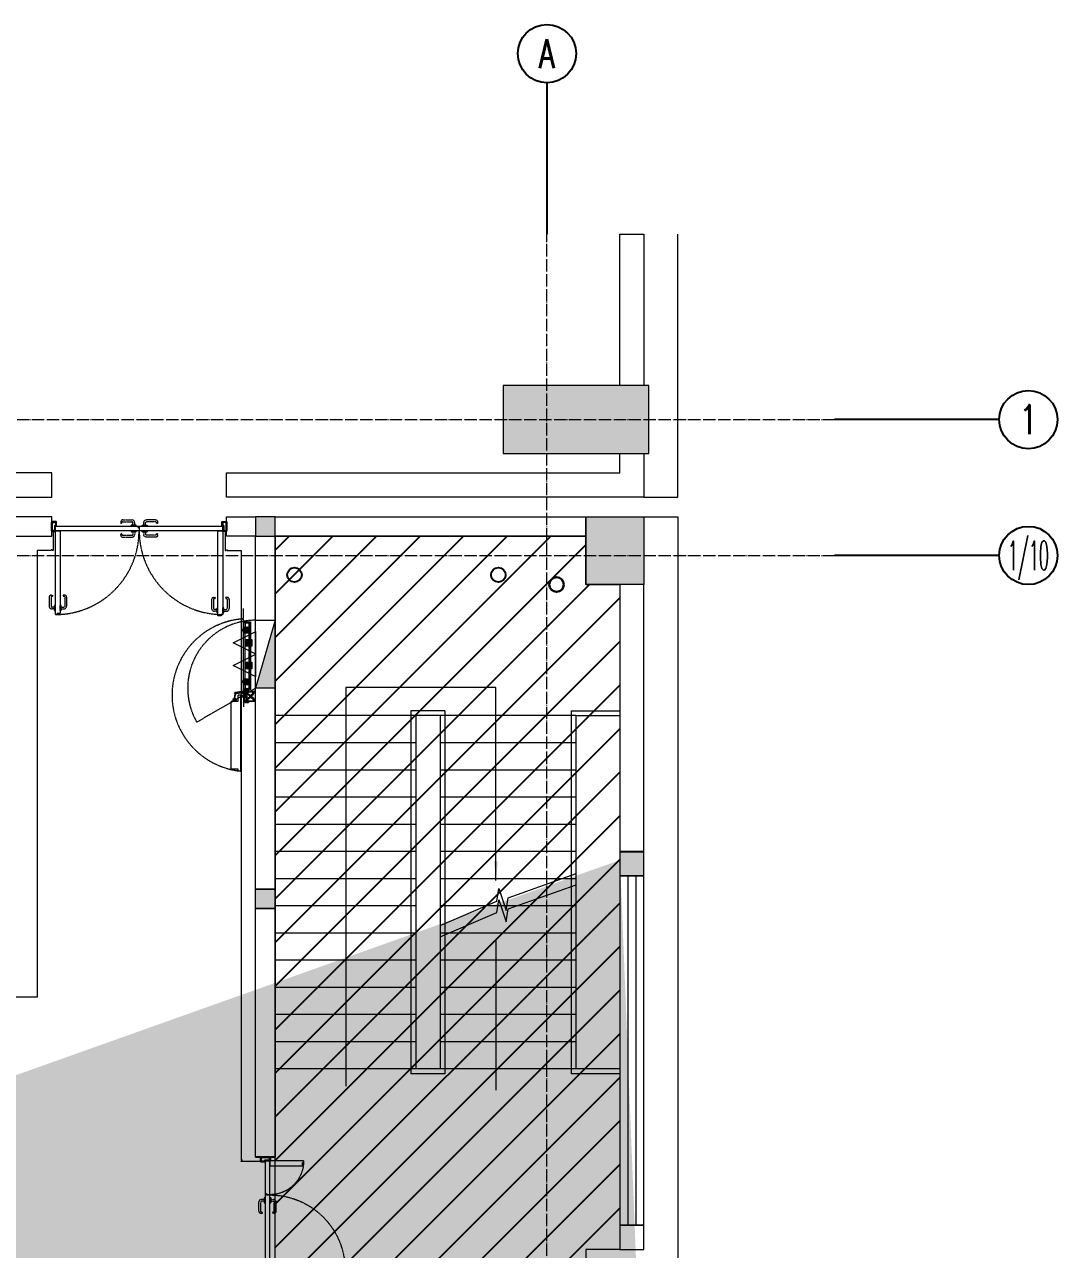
# Model space of a CAD drawing. Header units: millimetres. Extents: x -1346 to 48994, y -3569 to 24186.
# Drawn here: x 38353 to 48994, y 11566 to 24186 of the extents above; entities that cross this region are included whole.
import ezdxf
from ezdxf.enums import TextEntityAlignment as Align

# ---------------------------------------------------------------- set-up
doc = ezdxf.new("R2010")
doc.units = ezdxf.units.MM
doc.set_wipeout_variables(frame=1)
for name, pattern in [('AD_514 TOWER A HOTEL TYP$0$CENTER', [2, 1.25, -0.25, 0.25, -0.25]), ('DASH', [0.35, 0.25, -0.1]), ('DOTE', [61.468, 50.8, -5.08, 0.508, -5.08]), ('M-CENTER', [11.25, 7.5, -1.25, 1.25, -1.25])]:
    doc.linetypes.add(name, pattern=pattern)
for name, color, linetype, lineweight in [('BS-AR-OC', 253, 'Continuous', 0), ('BS-DOTE', 134, 'DOTE', 0), ('BS-FIRE-FHC', 12, 'Continuous', 0), ('BS-STRS', 30, 'Continuous', 0), ('BS-STRS-HANDRAIL', 12, 'Continuous', 0), ('BS-WALL-BW', 200, 'Continuous', 0), ('BS-WALL-FINISH', 3, 'Continuous', 0), ('BS-WALL-HATCH1', 253, 'Continuous', 0), ('BS-WALL-ORI', 200, 'Continuous', 0), ('BS-WINDOW', 72, 'Continuous', 0), ('DS-DOOR', 60, 'Continuous', 0), ('DS-DOOR-JAMB', 3, 'Continuous', 0), ('PUB_DIM', 3, 'Continuous', 25)]:
    doc.layers.add(name, color=color, linetype=linetype, lineweight=lineweight)
for name, color, linetype in [('BS-DOOR-JAMB', 3, 'Continuous'), ('DT-FINE', 146, 'Continuous'), ('DT-HATCH', 250, 'Continuous'), ('PIPE-消防', 1, 'Continuous'), ('WALL', 160, 'Continuous')]:
    doc.layers.add(name, color=color, linetype=linetype)
doc.styles.add('深圳院-英文', font='SIMPLEX.SHX', dxfattribs={"width": 0.8, "bigfont": 'hztxt.shx'})

# ---------------------------------------------------------------- blocks, each defined once
blk = doc.blocks.new('FDSGSERRERRER')
at = {"layer": 'BS-WALL-HATCH1'}
h = blk.add_hatch(color=256, dxfattribs=at)
h.dxf.hatch_style = 1
h.paths.add_polyline_path([(205624, 102793), (207124, 102793), (207124, 103493), (205624, 103493)])
h = blk.add_hatch(color=256, dxfattribs=at)
h.dxf.hatch_style = 1
h.paths.add_polyline_path([(206474, 102143), (207074, 102143), (207074, 101443), (206474, 101443)])
at = {"layer": 'BS-WALL-BW'}
for points in [[(205624, 102793), (207124, 102793), (207124, 103493), (205624, 103493)], [(206474, 102143), (207074, 102143), (207074, 101443), (206474, 101443)]]:
    blk.add_lwpolyline(points, close=True, dxfattribs=at)
blk = doc.blocks.new('_ARROW')
blk.add_solid([(0, 0), (-1, 0.1), (-1, -0.1)])
blk = doc.blocks.new('*U55')
at = {"linetype": 'Continuous'}
for p, q in [((66717, 97965), (66717, 94365)), ((66797, 97965), (66797, 94365))]:
    blk.add_line(p, q, dxfattribs=at)
blk.add_lwpolyline([(66632, 94365), (66882, 94365), (66882, 97965), (66632, 97965)], close=True, dxfattribs=at)
blk = doc.blocks.new('DSGEFGERG')
at = {"layer": 'BS-DOOR-JAMB'}
blk.add_lwpolyline([(362877, 9222), (362912, 9222), (362912, 9275), (362922, 9275), (362922, 9317), (362877, 9317), (362877, 9222)], dxfattribs=at)
at = {"layer": 'BS-DOOR-JAMB', "color": 8}
blk.add_lwpolyline([(362879, 9224), (362879, 9315), (362920, 9315), (362920, 9277), (362910, 9277), (362910, 9224), (362879, 9224)], dxfattribs=at)
at = {"layer": 'DS-DOOR', "color": 8}
blk.add_lwpolyline([(362880, 9225), (362880, 9225), (362880, 9314), (362919, 9314), (362919, 9278), (362909, 9278), (362909, 9225), (362880, 9225), (362880, 9225), (362880, 9225)], dxfattribs=at)
blk = doc.blocks.new('*U118')
at = {"color": 146}
for p, q in [((-24, 0), (24, 0)), ((122, 23, 0), (122, 28, 0)), ((-26, -9), (-26, -2)), ((-26, -9), (26, -9)), ((-26, -59), (26, -59)), ((-26, -59), (-26, -66)), ((-24, -68), (24, -68)), ((26, -9), (26, -2)), ((26, -59), (26, -66)), ((122, -91, 0), (122, -96, 0))]:
    blk.add_line(p, q, dxfattribs=at)
at = {"color": 146, "linetype": 'M-CENTER', "lineweight": 0}
for p, q in [((-10, 0), (-10, 26, 0)), ((10, 0), (10, 26, 0)), ((113, 56, 0), (20, 56, 0)), ((114, 36, 0), (20, 36, 0)), ((133, 36, 0), (133, 23, 0)), ((-10, -68), (-10, -94, 0)), ((10, -68), (10, -94, 0)), ((114, -104, 0), (20, -104, 0)), ((113, -124, 0), (20, -124, 0)), ((133, -104, 0), (133, -91, 0))]:
    blk.add_line(p, q, dxfattribs=at)
at = {"color": 146}
for centre, start, end in [((-24, -2), 90, 180), ((24, -2), 0, 90), ((-24, -66), 180, 270), ((24, -66), 270, 0)]:
    blk.add_arc(centre, 2, start, end, dxfattribs=at)
at = {"color": 146, "linetype": 'M-CENTER', "lineweight": 0}
for centre, radius, start, end in [((20, 26, 0), 30, 90, 180), ((20, 26, 0), 10, 90, 180), ((113, 36, 0), 20, 0, 90), ((128, 24, 0), 5.35, 186.6449, 355.021), ((20, -94, 0), 30, 180, 270), ((20, -94, 0), 10, 180, 270), ((113, -104, 0), 20, 270, 0), ((128, -92, 0), 5.35, 4.979, 173.3551)]:
    blk.add_arc(centre, radius, start, end, dxfattribs=at)
at = {"color": 146, "extrusion": (-1.79944e-08, 0, 1)}
for centre, start, end in [((114, 28, 0), 0, 90), ((114, -96, 0), 270, 0)]:
    blk.add_arc(centre, 8, start, end, dxfattribs=at)
blk = doc.blocks.new('fsdgwsr')
at = {"color": 8, "linetype": 'DASH', "ltscale": 20}
for p, q in [((102644, 101315, 0), (102644, 101222, 0)), ((102664, 101335, 0), (102677, 101335, 0)), ((102664, 101316, 0), (102664, 101222, 0)), ((102677, 101324, 0), (102672, 101324, 0)), ((102700, 101178), (102700, 101226)), ((102709, 101228), (102702, 101228)), ((102709, 101176), (102709, 101228)), ((102759, 101228), (102766, 101228)), ((102759, 101176), (102759, 101228)), ((102768, 101178), (102768, 101226)), ((102804, 101335, 0), (102791, 101335, 0)), ((102791, 101324, 0), (102796, 101324, 0)), ((102804, 101316, 0), (102804, 101222, 0)), ((102824, 101315, 0), (102824, 101222, 0)), ((104318, 101291, 0), (104318, 101198, 0)), ((104338, 101311, 0), (104351, 101311, 0)), ((104338, 101292, 0), (104338, 101198, 0)), ((104351, 101300, 0), (104346, 101300, 0)), ((104465, 101300, 0), (104470, 101300, 0)), ((104478, 101311, 0), (104466, 101311, 0)), ((104478, 101292, 0), (104478, 101198, 0)), ((104498, 101291, 0), (104498, 101198, 0)), ((102700, 101212), (102674, 101212, 0)), ((102700, 101192), (102674, 101192, 0)), ((102709, 101176), (102702, 101176)), ((102759, 101176), (102766, 101176)), ((102768, 101212), (102794, 101212, 0)), ((102768, 101192), (102794, 101192, 0)), ((104374, 101188), (104348, 101188, 0)), ((104374, 101168), (104348, 101168, 0)), ((104374, 101154), (104374, 101202)), ((104383, 101204), (104376, 101204)), ((104383, 101152), (104376, 101152)), ((104383, 101152), (104383, 101204)), ((104433, 101204), (104440, 101204)), ((104433, 101152), (104433, 101204)), ((104433, 101152), (104440, 101152)), ((104442, 101154), (104442, 101202)), ((104442, 101188), (104468, 101188, 0)), ((104442, 101168), (104468, 101168, 0))]:
    blk.add_line(p, q, dxfattribs=at)
for points in [[(103558, 102031), (103570, 102031), (103570, 101996), (102709, 101996), (102709, 102046), (103558, 102046)], [(104433, 101996), (103573, 101996), (103573, 102034), (103561, 102034), (103561, 102046), (104433, 102046)]]:
    blk.add_lwpolyline(points, close=True)
for points in [[(102724, 101147), (102724, 101135), (102709, 101135), (102709, 101996), (102759, 101996), (102759, 101147)], [(104433, 101996), (104433, 101135), (104415, 101135), (104415, 101123), (104383, 101123), (104383, 101996)]]:
    blk.add_lwpolyline(points, close=True, dxfattribs=at)
for centre, radius, start, end in [((102709, 101996), 861, 270.0016, 0.0008), ((104433, 101996), 861, 180, 270), ((102664, 101315, 0), 20, 90, 180), ((102674, 101222, 0), 30, 180, 270), ((102674, 101222, 0), 10, 180, 270), ((102677, 101330, 0), 5.35, 276.6449, 85.021), ((102702, 101226), 2, 90, 180), ((102766, 101226), 2, 0, 90), ((102792, 101330, 0), 5.35, 94.979, 263.3551), ((102794, 101222, 0), 10, 270, 0), ((102794, 101222, 0), 30, 270, 0), ((102804, 101315, 0), 20, 0, 90), ((104338, 101291, 0), 20, 90, 180), ((104351, 101306, 0), 5.35, 276.6449, 85.021), ((104466, 101306, 0), 5.35, 94.979, 263.3551), ((104478, 101291, 0), 20, 0, 90), ((102702, 101178), 2, 180, 270), ((102766, 101178), 2, 270, 0), ((104348, 101198, 0), 30, 180, 270), ((104348, 101198, 0), 10, 180, 270), ((104376, 101202), 2, 90, 180), ((104376, 101154), 2, 180, 270), ((104440, 101202), 2, 0, 90), ((104440, 101154), 2, 270, 0), ((104468, 101198, 0), 10, 270, 0), ((104468, 101198, 0), 30, 270, 0)]:
    blk.add_arc(centre, radius, start, end, dxfattribs=at)
at = {"color": 8, "linetype": 'DASH', "ltscale": 20, "extrusion": (0, -1.79944e-08, 1)}
for centre, start, end in [((102672, 101316, 0), 90, 180), ((102796, 101316, 0), 0, 90), ((104346, 101292, 0), 90, 180), ((104470, 101292, 0), 0, 90)]:
    blk.add_arc(centre, 8, start, end, dxfattribs=at)
at = {"rotation": 180}
blk.add_blockref('*U118', (103515, 101987), dxfattribs=at)
at = {"xscale": -1, "rotation": 180}
blk.add_blockref('*U118', (103628, 101987), dxfattribs=at)
blk = doc.blocks.new('DFSGDSGSFG')
at = {"color": 8, "linetype": 'DASH', "ltscale": 20}
for p, q in [((104666, 94531), (104666, 94538)), ((104666, 94531), (104718, 94531)), ((104668, 94540), (104716, 94540)), ((104682, 94540), (104682, 94566, 0)), ((104702, 94540), (104702, 94566, 0)), ((104805, 94596, 0), (104712, 94596, 0)), ((104807, 94576, 0), (104712, 94576, 0)), ((104718, 94531), (104718, 94538)), ((104815, 94563, 0), (104815, 94568, 0)), ((104825, 94576, 0), (104825, 94563, 0)), ((104666, 94481), (104718, 94481)), ((104666, 94481), (104666, 94474)), ((104668, 94472), (104716, 94472)), ((104682, 94472), (104682, 94446, 0)), ((104702, 94472), (104702, 94446, 0)), ((104807, 94436, 0), (104712, 94436, 0)), ((104805, 94416, 0), (104712, 94416, 0)), ((104718, 94481), (104718, 94474)), ((104815, 94449, 0), (104815, 94444, 0)), ((104825, 94436, 0), (104825, 94449, 0))]:
    blk.add_line(p, q, dxfattribs=at)
for points in [[(105089, 95590), (105077, 95590), (105077, 95605), (105424, 95605), (105424, 95555), (105089, 95555)], [(105424, 94481), (104649, 94481), (104649, 94499), (104637, 94499), (104637, 94531), (105424, 94531)]]:
    blk.add_lwpolyline(points, close=True, dxfattribs=at)
for points in [[(105459, 95270), (105459, 95258), (105424, 95258), (105424, 95605), (105474, 95605), (105474, 95270)], [(105424, 94481), (105424, 95255), (105462, 95255), (105462, 95267), (105474, 95267), (105474, 94481)]]:
    blk.add_lwpolyline(points, close=True)
for centre, radius, start, end in [((105424, 95605), 347, 180.0025, 270), ((105424, 94481), 774, 90, 180), ((104668, 94538), 2, 90, 180), ((104712, 94566, 0), 30, 90, 180), ((104712, 94566, 0), 10, 90, 180), ((104716, 94538), 2, 0, 90), ((104805, 94576, 0), 20, 0, 90), ((104820, 94564, 0), 5.35, 186.6449, 355.021), ((104668, 94474), 2, 180, 270), ((104712, 94446, 0), 30, 180, 270), ((104712, 94446, 0), 10, 180, 270), ((104716, 94474), 2, 270, 0), ((104805, 94436, 0), 20, 270, 0), ((104820, 94449, 0), 5.35, 4.979, 173.3551)]:
    blk.add_arc(centre, radius, start, end, dxfattribs=at)
at = {"color": 8, "linetype": 'DASH', "ltscale": 20, "extrusion": (-1.79944e-08, 0, 1)}
for centre, start, end in [((104807, 94568, 0), 0, 90), ((104807, 94444, 0), 270, 0)]:
    blk.add_arc(centre, 8, start, end, dxfattribs=at)
at = {"xscale": -1, "rotation": 90}
blk.add_blockref('*U118', (105415, 95200), dxfattribs=at)
blk = doc.blocks.new('FDSRTEW')
for p, q in [((145587, 110757), (145587, 110957)), ((145587, 110957), (146287, 110957)), ((145587, 110957), (146287, 110757)), ((146287, 110957), (146287, 110757)), ((146287, 110757), (145587, 110757))]:
    blk.add_line(p, q)
blk.add_solid([(146287, 110957), (146287, 110757), (145587, 110957)])
at = {"layer": 'BS-FIRE-FHC', "color": 8, "linetype": 'DASH', "ltscale": 20}
blk.add_line((146287, 110757), (146637, 110151), dxfattribs=at)
blk.add_arc((146287, 110757), 700, 180, 300, dxfattribs=at)
blk = doc.blocks.new('A$C5A634830')
at = {"color": 8, "linetype": 'DASH', "ltscale": 3}
for p, q in [((32, 365), (38, 365)), ((32, 344), (38, 344)), ((116, 348), (145, 297)), ((134, 352), (163, 302)), ((147, 292), (135, 225)), ((153, 223), (164, 294)), ((58, 231), (58, 196))]:
    blk.add_line(p, q, dxfattribs=at)
for points in [[(32, 375), (38, 375), (38, 333), (32, 333)], [(50, 229), (57, 229), (57, 240), (50, 240)], [(50, 240), (57, 240), (57, 198), (50, 198)], [(50, 229), (57, 229), (57, 240), (50, 240)], [(50, 208), (57, 208), (57, 198), (50, 198)], [(50, 208), (57, 208), (57, 198), (50, 198)]]:
    blk.add_lwpolyline(points, close=True, dxfattribs=at)
for points in [[(39, 378), (49, 378, -0.408811), (58, 369), (58, 342)], [(58, 355, -0.112796), (61, 357, -0.000474), (116, 348, -0.111149), (123, 345, 1.413237), (126, 359, -0.108915), (118, 358, -0.010441), (63, 366, -0.169662), (58, 369, 10.318106)], [(58, 231), (77, 231), (77, 204, -0.418247), (68, 196)], [(58, 196), (68, 196, 0.408811), (77, 204), (77, 224)], [(77, 218, 0.112796), (80, 217, 0.000474), (135, 225, 0.111149), (142, 228, -1.413237), (145, 214, 0.108915), (137, 216, 0.010441), (82, 208, 0.169662), (77, 204, -10.318106)]]:
    blk.add_lwpolyline(points, format="xyb", dxfattribs=at)
blk.add_lwpolyline([(58, 342), (39, 342), (39, 378)], dxfattribs=at)
for centre, radius in [((49, 369), 3.64), ((127, 351), 3.64), ((155, 297), 9.38), ((155, 297), 3.64), ((67, 204), 3.64), ((146, 222), 3.64)]:
    blk.add_circle(centre, radius, dxfattribs=at)
blk = doc.blocks.new('二维可调铰链侧视图')
at = {"color": 144}
for p, q in [((10630, 10994), (10622, 10994)), ((10622, 10963), (10622, 10994)), ((10732, 10994), (10740, 10994)), ((10740, 10963), (10740, 10994))]:
    blk.add_line(p, q, dxfattribs=at)
for points in [[(10615, 10955), (10621, 10955), (10621, 10992), (10615, 10992)], [(10615, 10983), (10621, 10983), (10621, 10992), (10615, 10992)], [(10747, 10955), (10742, 10955), (10742, 10992), (10747, 10992)], [(10742, 10983), (10747, 10983), (10747, 10992), (10742, 10992)], [(10615, 10965), (10621, 10965), (10621, 10955), (10615, 10955)], [(10623, 10955), (10680, 10955), (10680, 10969), (10623, 10969)], [(10682, 10955), (10740, 10955), (10740, 10969), (10682, 10969)], [(10742, 10964), (10747, 10964), (10747, 10955), (10742, 10955)]]:
    blk.add_lwpolyline(points, close=True, dxfattribs=at)
for points in [[(10622, 10963), (10638, 10963), (10638, 10987, 0.418247), (10630, 10994)], [(10634, 10997), (10626, 10997), (10629, 11045, 0.125434), (10628, 11052, 16.5051)], [(10634, 10997), (10637, 11038, -0.038969), (10638, 11046, -0.108915), (10640, 11052, 0.576933), (10633, 11061, 0.467431), (10628, 11052, 3.395268)], [(10636, 10992, -0.169662), (10634, 10997, 0.254393)], [(10658, 10969), (10651, 10981, -0.303538), (10651, 10987), (10672, 11015, 0.135539), (10638, 11046, 0.634582)], [(10672, 10969), (10665, 10978, -0.326482), (10664, 10988), (10677, 11006, -0.253977), (10681, 11008, -0.023635)], [(10690, 10969), (10698, 10978, 0.326482), (10699, 10988), (10686, 11006, 0.253977), (10682, 11008, 0.023635)], [(10704, 10969), (10711, 10981, 0.303538), (10711, 10987), (10691, 11015, -0.135539), (10725, 11046, -0.634582)], [(10728, 10997), (10726, 11038, 0.038969), (10725, 11046, 0.108915), (10722, 11052, -0.576933), (10729, 11061, -0.467431), (10735, 11052, -3.395268)], [(10740, 10963), (10724, 10963), (10724, 10987, -0.418247), (10732, 10994)], [(10726, 10992, 0.169662), (10728, 10997, -0.254393)], [(10728, 10997), (10736, 10997), (10733, 11045, -0.125434), (10735, 11052, -16.5051)]]:
    blk.add_lwpolyline(points, format="xyb", dxfattribs=at)
for centre, radius in [((10630, 10986), 3.2), ((10634, 11054), 3.2), ((10681, 11016), 8.26), ((10681, 11016), 3.2), ((10728, 11054), 3.2), ((10732, 10986), 3.2), ((10673, 10960), 3.2), ((10690, 10960), 3.2)]:
    blk.add_circle(centre, radius, dxfattribs=at)
for centre, radius, start, end in [((10619, 10999), 7.43, 316.8671, 342.6092), ((9943, 10129), 1161, 50.5305, 53.2066), ((11419, 10129), 1161, 126.7934, 129.4695), ((10743, 10999), 7.43, 197.3908, 223.1329)]:
    blk.add_arc(centre, radius, start, end, dxfattribs=at)
at = {"xscale": 0.8788055154895038, "yscale": 0.8788055154895038, "zscale": 0.8788055154895038}
blk.add_blockref('A$C5A634830', (10587, 10662), dxfattribs=at)
blk = doc.blocks.new('*U52')
blk.add_blockref('二维可调铰链侧视图', (0, 0))
blk = doc.blocks.new('*U119')
at = {"ltscale": 1.2}
h = blk.add_hatch(dxfattribs=at)
h.set_pattern_fill('ANSI32', color=250, scale=0.85)
h.set_pattern_definition([(45, (-52203.2637, -24365.691), (-2.86245664, 2.86245664), []), (45, (-52201.3554, -24365.691), (-2.86245664, 2.86245664), [])])
edge = h.paths.add_edge_path(flags=16)
edge.add_line((8, -5), (42, -5))
edge.add_arc((42, -8), 3, 0, 90, ccw=False)
edge.add_line((45, -8), (45, -42))
edge.add_arc((42, -42), 3, -90, 0, ccw=False)
edge.add_line((42, -45), (8, -45))
edge.add_arc((8, -42), 3, 180, 270, ccw=False)
edge.add_line((5, -42), (5, -8))
edge.add_arc((8, -8), 3, 90, 180, ccw=False)
h.paths.add_polyline_path([(0, 0), (50, 0), (50, -50), (0, -50)])
at = {"color": 144, "ltscale": 1.2}
blk.add_lwpolyline([(0, 0), (50, 0), (50, -50), (0, -50)], close=True, dxfattribs=at)
blk.add_lwpolyline([(8, -5), (42, -5, -0.414214), (45, -8), (45, -42, -0.414214), (42, -45), (8, -45, -0.414214), (5, -42), (5, -8, -0.414214)], format="xyb", close=True, dxfattribs=at)
blk = doc.blocks.new('*U53')
at = {"color": 250, "linetype": 'AD_514 TOWER A HOTEL TYP$0$CENTER', "lineweight": -3}
blk.add_line((-44, -24), (537, -24), dxfattribs=at)
at = {"color": 146, "ltscale": 1.2}
blk.add_lwpolyline([(-44, 21), (537, 21), (537, -29), (-44, -29)], close=True, dxfattribs=at)
blk = doc.blocks.new('GJ666')
blk.add_wipeout([(-5954, -14387), (-5904, -14387), (-5904, -14448), (-5954, -14448)])
at = {"layer": 'DT-HATCH'}
h = blk.add_hatch(dxfattribs=at)
h.set_pattern_fill('ANSI37', color=256, scale=0.75, angle=-90)
h.set_pattern_definition([(315, (9908.2913, -20663.051), (0.84189901, 0.84189901), []), (45, (9908.2913, -20663.051), (-0.84189901, 0.84189901), [])])
h.paths.add_polyline_path([(-5904, -14448), (-5904, -14450), (-5954, -14450), (-5954, -14448)])
for p, q in [((-5954, -14417), (-5954, -14387)), ((-5904, -14387), (-5954, -14387)), ((-5904, -14417), (-5904, -14387)), ((-5954, -14448), (-5954, -14417)), ((-5954, -14417), (-5904, -14417)), ((-5904, -14436), (-5954, -14436)), ((-5904, -14448), (-5954, -14448)), ((-5923, -14458), (-5934, -14458)), ((-5934, -14460), (-5930, -14458)), ((-5934, -14462), (-5929, -14459)), ((-5930, -14461), (-5930, -14462)), ((-5924, -14462), (-5929, -14459)), ((-5924, -14460), (-5928, -14458)), ((-5928, -14461), (-5928, -14462)), ((-5904, -14448), (-5904, -14417))]:
    blk.add_line(p, q)
at = {"color": 250}
for p, q in [((-5936, -14402), (-5922, -14402)), ((-5936, -14427), (-5922, -14427)), ((-5929, -14409), (-5929, -14395)), ((-5929, -14425), (-5929, -14411)), ((-5929, -14434), (-5929, -14420))]:
    blk.add_line(p, q, dxfattribs=at)
at = {"extrusion": (0.11613, 0, 0.993234)}
for p, q in [((-5936, -14462), (-5934, -14458)), ((-5936, -14462), (-5922, -14462)), ((-5934, -14458), (-5934, -14450)), ((-5924, -14460), (-5925, -14458)), ((-5923, -14458), (-5923, -14450)), ((-5922, -14462), (-5923, -14458))]:
    blk.add_line(p, q, dxfattribs=at)
at = {"color": 8}
for p, q in [((-5934, -14397), (-5934, -14395)), ((-5934, -14410), (-5934, -14407)), ((-5924, -14397), (-5924, -14395)), ((-5924, -14410), (-5924, -14407))]:
    blk.add_line(p, q, dxfattribs=at)
at = {"extrusion": (-0.11613, 0, 0.993234)}
blk.add_line((-5934, -14460), (-5933, -14458), dxfattribs=at)
for points in [[(-5904, -14448), (-5904, -14450), (-5954, -14450), (-5954, -14448)], [(-5932, -14407), (-5926, -14407), (-5924, -14402), (-5926, -14398), (-5932, -14398), (-5934, -14402)], [(-5932, -14432), (-5926, -14432), (-5924, -14427), (-5926, -14423), (-5932, -14423), (-5934, -14427)]]:
    blk.add_lwpolyline(points, close=True)
at = {"color": 8}
for centre, radius in [((-5929, -14402), 7.25), ((-5929, -14402), 4.5), ((-5929, -14402), 4.5), ((-5929, -14427), 4.5), ((-5929, -14427), 4.5)]:
    blk.add_circle(centre, radius, dxfattribs=at)
for centre in [(-5929, -14402), (-5929, -14427)]:
    blk.add_circle(centre, 3)
for centre, radius, start, end in [((-5934, -14461), 1, 185.7023, 303.1693), ((-5934, -14460), 0.2, 164.6536, 303.1693), ((-5929, -14459), 1, 55.2531, 124.7469), ((-5929, -14461), 0.75, 0, 180), ((-5929, -14459), 0.2, 55.1837, 124.8163), ((-5924, -14460), 0.2, 236.8307, 15.3464), ((-5924, -14461), 1, 236.8307, 354.2542)]:
    blk.add_arc(centre, radius, start, end)
for centre, start, end in [((-5929, -14395), 0, 180), ((-5929, -14410), 180, 0)]:
    blk.add_arc(centre, 5, start, end, dxfattribs=at)
at = {"color": 250}
blk.add_arc((-5929, -14402), 2.5, 0, 270, dxfattribs=at)
blk = doc.blocks.new('RTYETR')
at = {"color": 8, "linetype": 'DASH', "ltscale": 20}
blk.add_lwpolyline([(62921, 87794), (62134, 87794), (62134, 87819), (62154, 87819), (62154, 87892), (62855, 87892), (62855, 87819), (62921, 87819), (62921, 87794)], dxfattribs=at)
at = {"ltscale": 15}
blk.add_lwpolyline([(62905, 87788), (62905, 87763), (63700, 87763), (63700, 87788)], close=True, dxfattribs=at)
at = {"color": 8}
for points in [[(62971, 87700), (62971, 87763), (62981, 87763), (62981, 87700)], [(63662, 87700), (63662, 87763), (63672, 87763), (63672, 87700)], [(62971, 87700), (63672, 87700), (63672, 87690), (62971, 87690)]]:
    blk.add_lwpolyline(points, close=True, dxfattribs=at)
at = {"layer": 'DS-DOOR', "ltscale": 15, "xscale": -1}
for name, p, rotation in [('*U52', (52224, 98705), 179.9999819056038), ('*U119', (62981, 87700), 179.9999819056038), ('*U53', (63568, 87730), 359.9999819056038), ('*U119', (63612, 87700), 179.9999819056038)]:
    blk.add_blockref(name, p, dxfattribs=dict(at, rotation=rotation))
at = {"layer": 'DT-FINE', "xscale": -1, "rotation": 180}
blk.add_blockref('GJ666', (69516, 73313), dxfattribs=at)
at = {"color": 8, "linetype": 'DASH', "ltscale": 20}
blk.add_arc((62917, 87713), 787, 5.5338, 174.0642, dxfattribs=at)
at = {"layer": 'DT-FINE', "xscale": -1, "rotation": 180}
blk.add_blockref('GJ666', (68985, 73313), dxfattribs=at)
blk = doc.blocks.new('*U114')
at = {"color": 150, "ltscale": 0.65}
blk.add_lwpolyline([(-5, 0), (-33.26, 0)], dxfattribs=at)
at = {"color": 150, "ltscale": 0.1}
blk.add_circle((0, 0), 5, dxfattribs=at)
at = {"color": 2, "ltscale": 0.1, "style": '深圳院-英文', "width": 0.8}
blk.add_attdef('A', text='', height=5, dxfattribs=at).set_placement((0, 0), align=Align.MIDDLE_CENTER)
blk = doc.blocks.new('*U116')
at = {"color": 150, "ltscale": 0.65}
blk.add_lwpolyline([(0, -5), (0, -31)], dxfattribs=at)
at = {"color": 150, "ltscale": 0.1}
blk.add_circle((0, 0), 5, dxfattribs=at)
at = {"color": 2, "ltscale": 0.1, "style": '深圳院-英文', "width": 0.8}
blk.add_attdef('A', text='', height=5, dxfattribs=at).set_placement((0, 0), align=Align.MIDDLE_CENTER)
blk = doc.blocks.new('FDGDSGDDSS')
at = {"layer": 'BS-DOTE', "ltscale": 2.5}
blk.add_line((108371.2, 81618.3), (108371.2, 105056.1), dxfattribs=at)
for points in [[(65571.2, 103143.3), (111471.2, 103143.3)], [(65571.2, 101743.3), (111471.2, 101743.3)]]:
    blk.add_lwpolyline(points, dxfattribs=at)
ref = blk.add_blockref('*U116', (108371.2, 106913.9), dxfattribs=dict(xscale=60, yscale=60, zscale=60))
ref.add_attrib('A', 'A', dxfattribs={"color": 2, "ltscale": 0.1, "height": 300, "style": '深圳院-英文', "width": 0.7}).set_placement((108371.2, 106913.9), align=Align.MIDDLE_CENTER)
at = {"xscale": 60, "yscale": 60, "zscale": 60}
blk.add_blockref('*U114', (113331.2, 103143.3), dxfattribs=at).add_auto_attribs({'A': '1'})
ref = blk.add_blockref('*U114', (113331.2, 101743.3), dxfattribs=dict(xscale=60, yscale=60, zscale=60))
ref.add_attrib('A', '1/10', dxfattribs={"color": 2, "ltscale": 0.1, "height": 300, "style": '深圳院-英文', "width": 0.4}).set_placement((113331.2, 101743.3), align=Align.MIDDLE_CENTER)
blk = doc.blocks.new('FSRW')
for p, q in [((144506, 110249), (144662, 109938)), ((144506, 110249), (144818, 110249)), ((144662, 109938), (144818, 110249)), ((144818, 110249), (144973, 109938)), ((144818, 110249), (145129, 110249)), ((144973, 109938), (145129, 110249)), ((144615, 110197), (144615, 110104)), ((144709, 110197), (144615, 110197)), ((144615, 110104), (144709, 110104)), ((144709, 110104), (144709, 110197)), ((144926, 110197), (144926, 110104)), ((145020, 110197), (144926, 110197)), ((144926, 110104), (145020, 110104)), ((145020, 110104), (145020, 110197))]:
    blk.add_line(p, q)
at = {"const_width": 93.3}
for points in [[(144662, 110197), (144662, 110104)], [(144973, 110197), (144973, 110104)]]:
    blk.add_lwpolyline(points, dxfattribs=at)

msp = doc.modelspace()

# ---------------------------------------------------------------- hatches: boundary and pattern name
h = msp.add_hatch()
h.set_pattern_fill('ANSI31', color=251, scale=100)
h.set_pattern_definition([(45, (-162339.8, -83027.45), (-224.5064, 224.5064), [])])
h.paths.add_polyline_path([(40934.3, 18915.8), (44134.3, 18915.8), (44134.3, 18415.8), (44484.3, 18415.8), (44484.3, 11565.8), (44134.3, 11565.8), (44134.3, 10865.8), (44484.3, 10865.8), (44484.3, 8215.8), (40934.3, 8215.8)])
at = {"layer": 'BS-WALL-ORI'}
h = msp.add_hatch(color=253, dxfattribs=at)
h.dxf.hatch_style = 1
h.paths.add_polyline_path([(40734.3, 18915.8), (40934.3, 18915.8), (40934.3, 19115.8), (40734.3, 19115.8)])
h = msp.add_hatch(color=253, dxfattribs=at)
h.dxf.hatch_style = 1
h.paths.add_polyline_path([(40934.3, 1240.8), (40734.3, 1240.8), (40734.3, 1040.8), (40934.3, 1040.8)], flags=17)
edge = h.paths.add_edge_path()
edge.add_line((2684.3, 690.8), (45084.3, 690.8))
edge.add_line((44484.3, 15665.8), (44734.3, 15665.8))
h = msp.add_hatch(color=253, dxfattribs=at)
h.dxf.hatch_style = 1
h.paths.add_polyline_path([(44734.3, 15665.8), (44484.3, 15665.8), (44484.3, 15415.8), (44734.3, 15415.8)])
h = msp.add_hatch(color=253, dxfattribs=at)
h.dxf.hatch_style = 1
h.paths.add_polyline_path([(40934.3, 15078.7), (40734.3, 15078.7), (40734.3, 15278.7), (40934.3, 15278.7)])

# ---------------------------------------------------------------- linework, layer by layer
at = {"layer": 'BS-AR-OC', "linetype": 'Continuous'}
for p, q in [((45084.3, 19315.8), (45084.3, 22026.4)), ((45084.3, 19315.8), (45084.3, 22026.4)), ((44734.3, 19115.8), (45084.3, 19115.8)), ((45084.3, 19115.8), (45084.3, 690.8))]:
    msp.add_line(p, q, dxfattribs=at)
msp.add_lwpolyline([(44734.3, 19315.8), (45084.3, 19315.8)], dxfattribs=at)
at = {"layer": 'BS-STRS'}
for p, q in [((44034.3, 17065.8), (40934.3, 17065.8)), ((44034.3, 17065.8), (40934.3, 17065.8)), ((42384.3, 16785.8), (40934.3, 16785.8)), ((44034.3, 16785.8), (42634.3, 16785.8)), ((42384.3, 16505.8), (40934.3, 16505.8)), ((44034.3, 16505.8), (42634.3, 16505.8)), ((42384.3, 16225.8), (40934.3, 16225.8)), ((44034.3, 16225.8), (42634.3, 16225.8)), ((42384.3, 15945.8), (40934.3, 15945.8)), ((44034.3, 15945.8), (42634.3, 15945.8)), ((42384.3, 15665.8), (40934.3, 15665.8)), ((44034.3, 15665.8), (42634.3, 15665.8)), ((43334, 15190.2), (44034.3, 15440.6)), ((42384.3, 15385.8), (40934.3, 15385.8)), ((44034.3, 15385.8), (42634.3, 15385.8)), ((43219.9, 15153.1), (43239.8, 15285.7)), ((43239.8, 15285.7), (43314.2, 15057.6)), ((43334, 15074.1), (44034.3, 15324.5)), ((42634.3, 14902.7), (43219.9, 15153.1)), ((43219.9, 15036.9), (43239.8, 15169.6)), ((43239.8, 15169.6), (43314.2, 14941.4)), ((43314.2, 15057.6), (43334, 15190.2)), ((42384.3, 15105.8), (40934.3, 15105.8)), ((44034.3, 15105.8), (42634.3, 15105.8)), ((42634.3, 14786.6), (43219.9, 15036.9)), ((43314.2, 14941.4), (43334, 15074.1)), ((42384.3, 14825.8), (40934.3, 14825.8)), ((44034.3, 14825.8), (42634.3, 14825.8)), ((42384.3, 14545.8), (40934.3, 14545.8)), ((44034.3, 14545.8), (42634.3, 14545.8)), ((42384.3, 14265.8), (40934.3, 14265.8)), ((44034.3, 14265.8), (42634.3, 14265.8)), ((42384.3, 13985.8), (40934.3, 13985.8)), ((44034.3, 13985.8), (42634.3, 13985.8)), ((42384.3, 13705.8), (40934.3, 13705.8)), ((44034.3, 13705.8), (42634.3, 13705.8)), ((42384.3, 13425.8), (40934.3, 13425.8)), ((44034.3, 13425.8), (42634.3, 13425.8))]:
    msp.add_line(p, q, dxfattribs=at)
for points in [[(43209.3, 15365.8), (43209.3, 17356.8), (41662.1, 17356.8), (41662.1, 13247.7)], [(43209.3, 14746.2), (43209.3, 13208.3)]]:
    msp.add_lwpolyline(points, dxfattribs=at)
at = {"layer": 'BS-STRS-HANDRAIL'}
for p, q in [((42334.3, 17115.8), (42334.3, 13375.8)), ((42684.3, 17115.8), (42334.3, 17115.8)), ((42384.3, 17065.8), (42384.3, 13425.8)), ((42634.3, 17065.8), (42634.3, 13425.8)), ((42684.3, 17115.8), (42684.3, 13375.8)), ((43984.3, 17115.8), (43984.3, 13375.8)), ((43984.3, 17115.8), (44484.3, 17115.8)), ((44034.3, 13425.8), (44034.3, 17065.8)), ((44034.3, 17065.8), (44484.3, 17065.8)), ((42634.3, 13425.8), (42384.3, 13425.8)), ((44484.3, 13425.8), (44034.3, 13425.8)), ((42684.3, 13375.8), (42334.3, 13375.8)), ((44484.3, 13375.8), (43984.3, 13375.8))]:
    msp.add_line(p, q, dxfattribs=at)
at = {"layer": 'BS-WALL-FINISH'}
msp.add_line((38629.3, 18765.8), (38484.3, 18765.8), dxfattribs=at)
for points in [[(38649.3, 18968.3), (38649.3, 18765.8), (38639.3, 18765.8), (38639.3, 18775.8), (38629.3, 18775.8), (38629.3, 18765.8)], [(40419.3, 18968.3), (40419.3, 18765.8), (40429.3, 18765.8), (40429.3, 18775.8), (40439.3, 18775.8), (40439.3, 18765.8)], [(38484.3, 18765.8), (38484.3, 14165.8), (37534.3, 14165.8), (37534.3, 13811)], [(40439.3, 18765.8), (40584.3, 18765.8), (40584.3, 12490.8)], [(40786.8, 12470.8), (40584.3, 12470.8), (40584.3, 12480.8), (40594.3, 12480.8), (40594.3, 12490.8), (40584.3, 12490.8)]]:
    msp.add_lwpolyline(points, dxfattribs=at)
at = {"layer": 'BS-WALL-ORI'}
for points in [[(44484.3, 22026.4), (44734.3, 22026.4), (44734.3, 20465.8), (44484.3, 20465.8)], [(40434.3, 19565.8), (44484.3, 19565.8), (44484.3, 19765.8), (44734.3, 19765.8), (44734.3, 19315.8), (40434.3, 19315.8)], [(38634.3, 19565.8), (37484.3, 19565.8), (37484.3, 19315.8), (38634.3, 19315.8)], [(38634.3, 19115.8), (37434.3, 19115.8), (37434.3, 18915.8), (38634.3, 18915.8)], [(40434.3, 19115.8), (40734.3, 19115.8), (40734.3, 18915.8), (40434.3, 18915.8)], [(40734.3, 18915.8), (40934.3, 18915.8), (40934.3, 19115.8), (40734.3, 19115.8)], [(40934.3, 19115.8), (44134.3, 19115.8), (44134.3, 18915.8), (40934.3, 18915.8)], [(40734.3, 18915.8), (40934.3, 18915.8), (40934.3, 15278.7), (40734.3, 15278.7)], [(44484.3, 15665.8), (44734.3, 15665.8), (44734.3, 18415.8), (44484.3, 18415.8)], [(44734.3, 15665.8), (44484.3, 15665.8), (44484.3, 15415.8), (44734.3, 15415.8)], [(40934.3, 15078.7), (40734.3, 15078.7), (40734.3, 15278.7), (40934.3, 15278.7)], [(40734.3, 15078.7), (40934.3, 15078.7), (40934.3, 12515.8), (40734.3, 12515.8)], [(44734.3, 11815.8), (44484.3, 11815.8), (44484.3, 11565.8), (44734.3, 11565.8)]]:
    msp.add_lwpolyline(points, close=True, dxfattribs=at)
at = {"layer": 'BS-WALL-ORI', "color": 251}
msp.add_lwpolyline([(40934.3, 18915.8), (44134.3, 18915.8), (44134.3, 18415.8), (44484.3, 18415.8), (44484.3, 11565.8), (44134.3, 11565.8), (44134.3, 10865.8), (44484.3, 10865.8), (44484.3, 8215.8), (40934.3, 8215.8), (40934.3, 18915.8)], dxfattribs=at)
at = {"layer": 'PIPE-消防', "linetype": 'Continuous', "lineweight": -3}
for centre in [(41134.3, 18515.8), (43234.3, 18515.8)]:
    msp.add_circle(centre, 75, dxfattribs=at)
at = {"layer": 'PUB_DIM', "color": 4, "lineweight": 30}
msp.add_circle((43834.3, 18416.2), 75, dxfattribs=at)
msp.add_circle((43834.3, 18416.2), 75, dxfattribs=at)
at = {"layer": 'WALL'}
for p, q in [((44484.3, 15665.8), (44734.3, 15665.8)), ((40934.3, 12515.8), (40734.3, 12515.8)), ((40934.3, 12515.8), (40734.3, 12515.8))]:
    msp.add_line(p, q, dxfattribs=at)

# ---------------------------------------------------------------- block references
at = {"layer": 'BS-FIRE-FHC', "rotation": 269.9999999999999}
msp.add_blockref('FDSRTEW', (-70022.9, 163635.8), dxfattribs=at)
at = {"layer": 'BS-STRS', "xscale": -200, "yscale": 200, "zscale": 200}
for p, rotation in [((43209.3, 15365.8), 90), ((43209.3, 14746.2), 270)]:
    msp.add_blockref('_ARROW', p, dxfattribs=dict(at, rotation=rotation))
at = {"layer": 'BS-WALL-BW'}
msp.add_blockref('FDSGSERRERRER', (-162339.8, -83027.4), dxfattribs=at)
at = {"layer": 'BS-WINDOW'}
msp.add_blockref('*U55', (-22147.4, -82549), dxfattribs=at)
at = {"layer": 'DS-DOOR'}
msp.add_blockref('fsdgwsr', (-64037, -83027.4), dxfattribs=at)
at = {"layer": 'DS-DOOR', "xscale": -1}
msp.add_blockref('DFSGDSGSFG', (146305.5, -83127.4), dxfattribs=at)
at = {"layer": 'DS-DOOR-JAMB', "color": 2, "linetype": 'ByBlock'}
msp.add_blockref('DSGEFGERG', (-324243.2, 9745.9), dxfattribs=at)
at = {"layer": 'DS-DOOR-JAMB', "color": 2, "linetype": 'ByBlock', "xscale": -1}
for p, rotation in [((403311.7, 9745.9), 359.9999999999978), ((50104.2, 375393.3), 90)]:
    msp.add_blockref('DSGEFGERG', p, dxfattribs=dict(at, rotation=rotation))

# ---------------------------------------------------------------- next in the draw order: block references
at = {"layer": 'DS-DOOR', "rotation": 90.00000000000003}
msp.add_blockref('RTYETR', (128372.6, -45639.3), dxfattribs=at)

# ---------------------------------------------------------------- next in the draw order: linework, layer by layer
at = {"layer": 'BS-WALL-FINISH'}
for points in [[(40584.3, 18065.8), (40609.3, 18065.8), (40609.3, 18168.8)], [(40584.3, 17260.8), (40609.3, 17260.8), (40609.3, 17157.8)]]:
    msp.add_lwpolyline(points, dxfattribs=at)

# ---------------------------------------------------------------- next in the draw order: block references
msp.add_blockref('FDGDSGDDSS', (-64637, -83027.4))
at = {"layer": 'BS-FIRE-FHC', "xscale": -0.75, "yscale": 0.75, "zscale": 0.75, "rotation": 270}
msp.add_blockref('FSRW', (-41952.4, -90914), dxfattribs=at)

doc.saveas('drawing.dxf')
